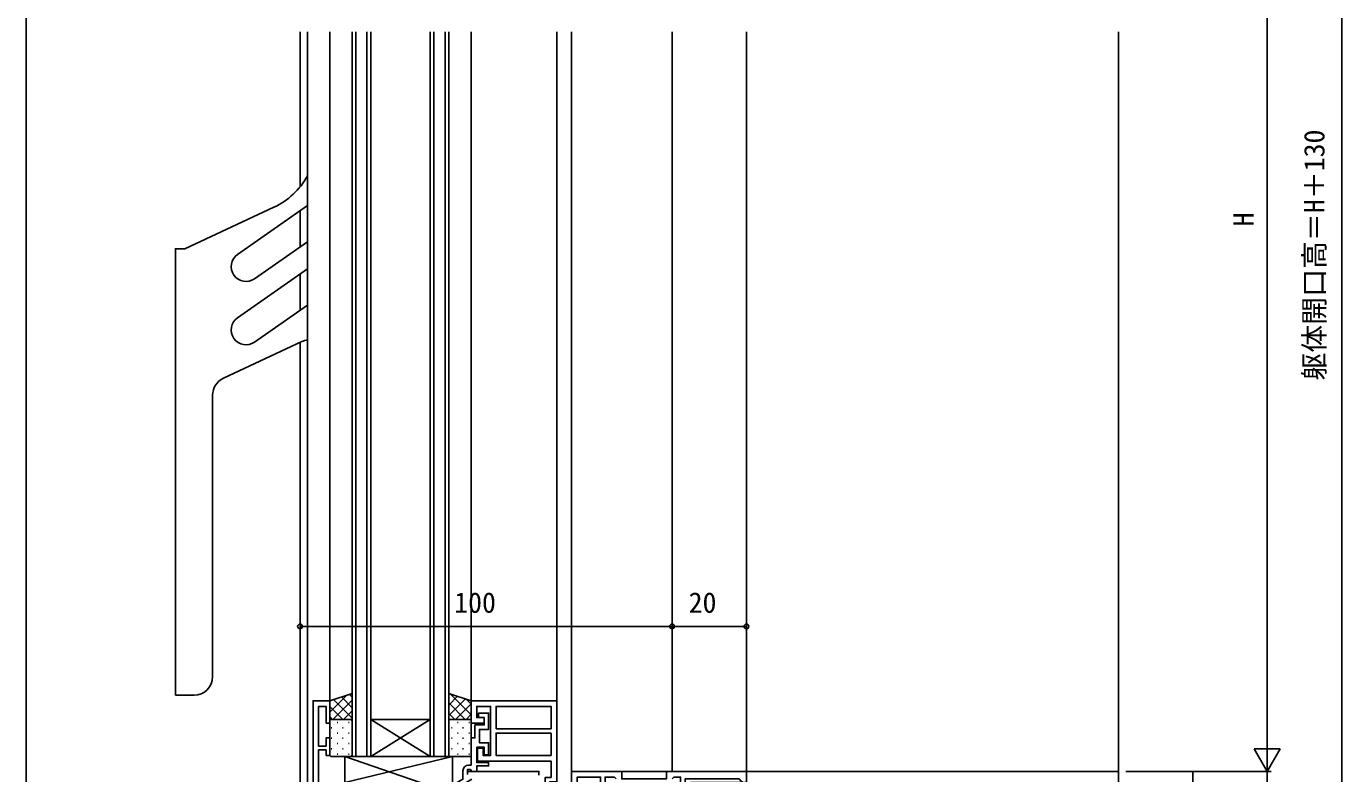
# Model space of a CAD drawing. Units: millimetres, scale not verified. Extents: x -437 to 438, y -344 to 341.
# Drawn here: x -436.8 to -83.2, y -176.8 to 24.1 of the extents above; entities that cross this region are included whole.
import ezdxf
from ezdxf.enums import TextEntityAlignment as Align

# ---------------------------------------------------------------- set-up
doc = ezdxf.new("R2010")
doc.units = ezdxf.units.MM
doc.header["$LTSCALE"] = 2
for name, color, linetype in [('0-2_YKK_11', 7, 'Continuous'), ('0-3_YKK_12', 2, 'Continuous'), ('0-4_YKK_13', 4, 'Continuous'), ('0-5_YKK_D', 6, 'Continuous'), ('0-6_YKK_ZWAK', 7, 'Continuous'), ('0-7_YSS_K', 3, 'Continuous')]:
    doc.layers.add(name, color=color, linetype=linetype)
doc.styles.add('ＭＳ ゴシック', font='')
doc.styles.get('ＭＳ ゴシック').set_extended_font_data('MS Gothic')

msp = doc.modelspace()

# ---------------------------------------------------------------- linework, layer by layer
at = {"layer": '0-2_YKK_11'}
for points in [[(-359.723, -211.2), (-359.723, -157.2), (-355.223, -157.2), (-355.223, -163.2), (-356.223, -163.2), (-356.223, -158.7), (-358.223, -158.7), (-358.223, -169.4), (-356.223, -169.4), (-356.223, -167.2), (-355.223, -167.2), (-355.223, -171.9), (-356.223, -171.9), (-356.223, -170.4), (-358.223, -170.4), (-358.223, -179.2)], [(-317.923, -174.5), (-317.223, -174.5), (-317.223, -167.2), (-316.223, -167.2), (-316.223, -163.7), (-313.723, -163.7), (-313.723, -161.7), (-315.223, -161.7), (-315.223, -160.5), (-312.523, -160.5), (-312.523, -164.9), (-315.023, -164.9), (-315.023, -168.5), (-312.523, -168.5), (-312.523, -171.7), (-313.723, -171.7), (-313.723, -169.7), (-315.723, -169.7), (-315.723, -173.8), (-312.523, -173.8), (-312.523, -174.7), (-315.723, -174.7), (-315.723, -176.2), (-316.923, -176.2), (-317.223, -175.9), (-317.423, -175.7), (-318.223, -175.7), (-318.223, -177)], [(-317.023, -178.293), (-323.444, -182), (-329.572, -182), (-330.348, -181.224), (-329.499, -180.376), (-329.075, -180.8), (-323.766, -180.8), (-319.423, -178.293), (-319.423, -176)], [(-318.223, -177), (-318.223, -176.2), (-299.023, -176.2), (-299.023, -177.2)], [(-243.223, -176.2), (-264.723, -176.2), (-264.723, -178.2), (-276.723, -178.2), (-276.723, -176.2), (-290.223, -176.2), (-290.223, -179.7), (-288.723, -179.7), (-288.723, -177.7), (-282.423, -177.7), (-282.423, -183), (-281.372, -183), (-280.764, -181.946), (-280.973, -181.5), (-281.223, -181.204), (-281.223, -177.7), (-278.723, -177.7), (-278.223, -178.2)], [(-263.223, -178.2), (-262.723, -177.7), (-260.923, -177.7), (-260.923, -188.5), (-262.123, -188.5), (-262.123, -189.7), (-262.423, -190), (-262.923, -190.5), (-262.923, -190.7), (-262.423, -191.2), (-262.123, -191.5), (-262.123, -193.1), (-263.223, -193.1), (-263.223, -194.3), (-260.923, -194.3), (-260.923, -189.7), (-259.723, -189.7), (-259.723, -178.2), (-245.223, -178.2), (-244.723, -178.7), (-244.223, -179.2), (-243.223, -179.2), (-243.223, -176.2)]]:
    msp.add_lwpolyline(points, dxfattribs=at)
for points in [[(-294.223, -157.2), (-317.223, -157.2), (-317.223, -163.2), (-313.723, -163.2), (-313.723, -161.7), (-315.723, -161.7), (-315.723, -158.7), (-312.023, -158.7), (-312.023, -171.9), (-314.023, -171.9), (-314.023, -169.9), (-315.523, -169.9), (-315.523, -173.4), (-295.723, -173.4), (-295.723, -177.8), (-297.323, -177.8), (-297.323, -181.9), (-296.176, -181.9), (-295.514, -180.752), (-296.123, -180.4), (-296.123, -179), (-294.223, -179)], [(-310.523, -164.7), (-295.723, -164.7), (-295.723, -158.7), (-310.523, -158.7)], [(-295.723, -165.9), (-310.523, -165.9), (-310.523, -171.9), (-295.723, -171.9)]]:
    msp.add_lwpolyline(points, close=True, dxfattribs=at)
msp.add_arc((-317.923, -176), 1.5, 90.00001, 179.99999, dxfattribs=at)
at = {"layer": '0-3_YKK_12'}
for p, q in [((-363.223, -19.064), (-363.223, 22.6)), ((-361.223, -211.2), (-361.223, 22.6)), ((-355.223, 22.6), (-355.223, -157.2)), ((-349.223, 22.6), (-349.223, -172.2)), ((-348.223, 22.6), (-348.223, -172.2)), ((-345.223, 22.6), (-345.223, -172.2)), ((-344.223, 22.6), (-344.223, -172.2)), ((-328.223, 22.6), (-328.223, -172.2)), ((-327.223, 22.6), (-327.223, -172.2)), ((-324.223, 22.6), (-324.223, -172.2)), ((-323.223, 22.6), (-323.223, -172.2)), ((-317.223, -157.2), (-317.223, 22.6)), ((-294.223, 22.6), (-294.223, -157.7)), ((-290.223, -176.7), (-290.223, 22.6)), ((-263.223, 22.6), (-263.223, -176.2)), ((-243.223, 22.6), (-243.223, -176.2)), ((-363.223, -35.235), (-363.223, -25.469)), ((-363.223, -52.237), (-363.223, -42.471)), ((-363.223, -219.5), (-363.223, -60.899)), ((-355.723, -157.2), (-355.223, -157.2)), ((-344.223, -162.2), (-328.223, -162.2)), ((-344.223, -162.2), (-328.223, -172.2)), ((-344.223, -172.2), (-328.223, -162.2)), ((-349.223, -172.2), (-323.223, -172.2)), ((-289.723, -176.2), (-290.223, -176.2)), ((-264.223, -176.2), (-277.223, -176.2)), ((-243.223, -176.2), (-243.723, -176.2))]:
    msp.add_line(p, q, dxfattribs=at)
msp.add_lwpolyline([(-359.423, -157.2), (-359.723, -157.2), (-359.723, -157.5)], dxfattribs=at)
at = {"layer": '0-4_YKK_13'}
for p, q in [((-370.271, -24.551), (-394.18, -35.7)), ((-361.223, -24.068), (-380.018, -37.228)), ((-361.223, -33.835), (-375.429, -43.782)), ((-361.223, -41.071), (-380.018, -54.23)), ((-361.223, -50.837), (-375.429, -60.784)), ((-383.837, -70.512), (-362.728, -60.668)), ((-386.723, -75.043), (-386.723, -150.7)), ((-349.223, -156.229), (-349.996, -155.457)), ((-323.223, -155.514), (-322.988, -155.278)), ((-317.223, -160.945), (-322.841, -155.327)), ((-391.723, -155.7), (-396.723, -155.7)), ((-355.223, -160.229), (-350.679, -155.685)), ((-355.223, -157.401), (-354.922, -157.099)), ((-355.223, -157.2), (-355.223, -162.7)), ((-351.738, -162.2), (-355.223, -158.715)), ((-354.366, -162.2), (-349.223, -157.058)), ((-349.223, -161.886), (-354.238, -156.872)), ((-349.223, -159.058), (-352.117, -156.164)), ((-323.223, -158.342), (-320.867, -155.986)), ((-323.223, -161.171), (-318.746, -156.693)), ((-318.797, -162.2), (-323.223, -157.774)), ((-321.424, -162.2), (-317.223, -157.999)), ((-317.223, -158.117), (-318.599, -156.742)), ((-317.223, -157.2), (-317.223, -162.7)), ((-354.567, -162.2), (-355.223, -161.543)), ((-354.723, -162.2), (-349.723, -162.2)), ((-351.537, -162.2), (-349.223, -159.886)), ((-321.625, -162.2), (-323.223, -160.602)), ((-317.723, -162.2), (-322.723, -162.2)), ((-318.596, -162.2), (-317.223, -160.827)), ((-355.223, -171.7), (-355.223, -162.7)), ((-354.868, -164.465), (-354.668, -164.465)), ((-353.253, -163.05), (-353.053, -163.05)), ((-353.253, -165.88), (-353.053, -165.88)), ((-351.838, -164.465), (-351.638, -164.465)), ((-350.223, -163.05), (-350.023, -163.05)), ((-350.223, -165.88), (-350.023, -165.88)), ((-349.223, -162.7), (-349.223, -171.7)), ((-323.223, -162.7), (-323.223, -171.7)), ((-322.538, -164.465), (-322.338, -164.465)), ((-320.923, -163.05), (-320.723, -163.05)), ((-320.923, -165.88), (-320.723, -165.88)), ((-319.508, -164.465), (-319.308, -164.465)), ((-317.893, -163.05), (-317.693, -163.05)), ((-317.893, -165.88), (-317.693, -165.88)), ((-317.223, -171.7), (-317.223, -162.7)), ((-354.868, -167.295), (-354.668, -167.295)), ((-353.253, -168.71), (-353.053, -168.71)), ((-351.838, -167.295), (-351.638, -167.295)), ((-350.223, -168.71), (-350.023, -168.71)), ((-322.538, -167.295), (-322.338, -167.295)), ((-320.923, -168.71), (-320.723, -168.71)), ((-319.508, -167.295), (-319.308, -167.295)), ((-317.893, -168.71), (-317.693, -168.71)), ((-354.868, -170.125), (-354.668, -170.125)), ((-349.723, -172.2), (-354.723, -172.2)), ((-353.253, -171.54), (-353.053, -171.54)), ((-351.838, -170.125), (-351.638, -170.125)), ((-351.223, -172.2), (-351.223, -179.2)), ((-351.223, -172.2), (-322.223, -172.2)), ((-330.923, -179.2), (-351.223, -172.2)), ((-350.223, -171.54), (-350.023, -171.54)), ((-322.723, -172.2), (-317.723, -172.2)), ((-322.538, -170.125), (-322.338, -170.125)), ((-320.923, -171.54), (-320.723, -171.54)), ((-319.508, -170.125), (-319.308, -170.125)), ((-317.893, -171.54), (-317.693, -171.54))]:
    msp.add_line(p, q, dxfattribs=at)
for points in [[(-394.18, -35.7), (-396.723, -35.7), (-396.723, -155.7)], [(-349.223, -162.7), (-349.223, -155.2), (-355.223, -157.2)], [(-323.223, -162.7), (-323.223, -155.2), (-317.223, -157.2)], [(-351.223, -179.2), (-322.223, -172.2), (-322.223, -179.394)]]:
    msp.add_lwpolyline(points, dxfattribs=at)
for centre, radius, start, end in [((-378.723, -6.425), 20, 295, 331.04498), ((-377.723, -40.505), 4, 125, 305), ((-377.723, -57.507), 4, 125, 305), ((-360.615, -65.2), 5, 96.98992, 115), ((-381.723, -75.043), 5, 115, 180), ((-391.723, -150.7), 5, 270, 0), ((-354.723, -162.7), 0.5, 90, 180), ((-349.723, -162.7), 0.5, 0, 90), ((-322.723, -162.7), 0.5, 90, 180), ((-317.723, -162.7), 0.5, 0, 90), ((-354.723, -171.7), 0.5, 180, 270), ((-349.723, -171.7), 0.5, 270, 0), ((-322.723, -171.7), 0.5, 180, 270), ((-317.723, -171.7), 0.5, 270, 0)]:
    msp.add_arc(centre, radius, start, end, dxfattribs=at)
at = {"layer": '0-5_YKK_D'}
for p, q in [((-83.223, 193.8), (-83.223, -236.2)), ((-103.223, 116.8), (-103.223, -169.2)), ((-363.223, -154.2), (-363.223, -136.2)), ((-363.223, -137.2), (-263.223, -137.2)), ((-263.223, -154.2), (-263.223, -136.2)), ((-263.223, -154.2), (-263.223, -136.2)), ((-263.223, -137.2), (-243.223, -137.2)), ((-243.223, -154.2), (-243.223, -136.2)), ((-103.223, -176.2), (-103.223, -164.076)), ((-103.223, -176.2), (-106.723, -170.138)), ((-99.723, -170.138), (-106.723, -170.138)), ((-103.223, -176.2), (-99.723, -170.138)), ((-141.223, -176.2), (-102.223, -176.2)), ((-140.223, -176.2), (-122.223, -176.2)), ((-140.223, -176.2), (-102.223, -176.2)), ((-123.223, -176.2), (-123.223, -216.2)), ((-103.223, -176.2), (-103.223, -236.2))]:
    msp.add_line(p, q, dxfattribs=at)
for centre in [(-363.223, -137.2), (-263.223, -137.2), (-263.223, -137.2), (-243.223, -137.2)]:
    msp.add_circle(centre, 0.637, dxfattribs=at)
at = {"layer": '0-6_YKK_ZWAK'}
msp.add_line((-436.8, 306.3), (-436.8, -343.7), dxfattribs=at)
at = {"layer": '0-7_YSS_K'}
msp.add_line((-143.223, -176.2), (-143.223, 22.6), dxfattribs=at)
msp.add_lwpolyline([(-258.223, -196.2), (-258.223, -179.2), (-243.223, -179.2), (-243.223, -176.2), (-143.223, -176.2), (-143.223, -196.2), (-153.223, -196.2), (-153.223, -191.2), (-168.223, -191.2), (-168.223, -196.2)], close=True, dxfattribs=at)

# ---------------------------------------------------------------- texts
at = {"layer": '0-5_YKK_D', "style": 'ＭＳ ゴシック'}
for s, p in [('躯体開口高＝H＋130', (-86.204, -71.122)), ('H', (-105.223, -29.694))]:
    msp.add_text(s, height=5.499, rotation=90, dxfattribs=at).set_placement(p, align=Align.BOTTOM_LEFT)
for s, p in [('100', (-321.789, -135.2)), ('20', (-258.763, -135.2))]:
    msp.add_text(s, height=5.499, dxfattribs=at).set_placement(p, align=Align.BOTTOM_LEFT)

doc.saveas('drawing.dxf')
